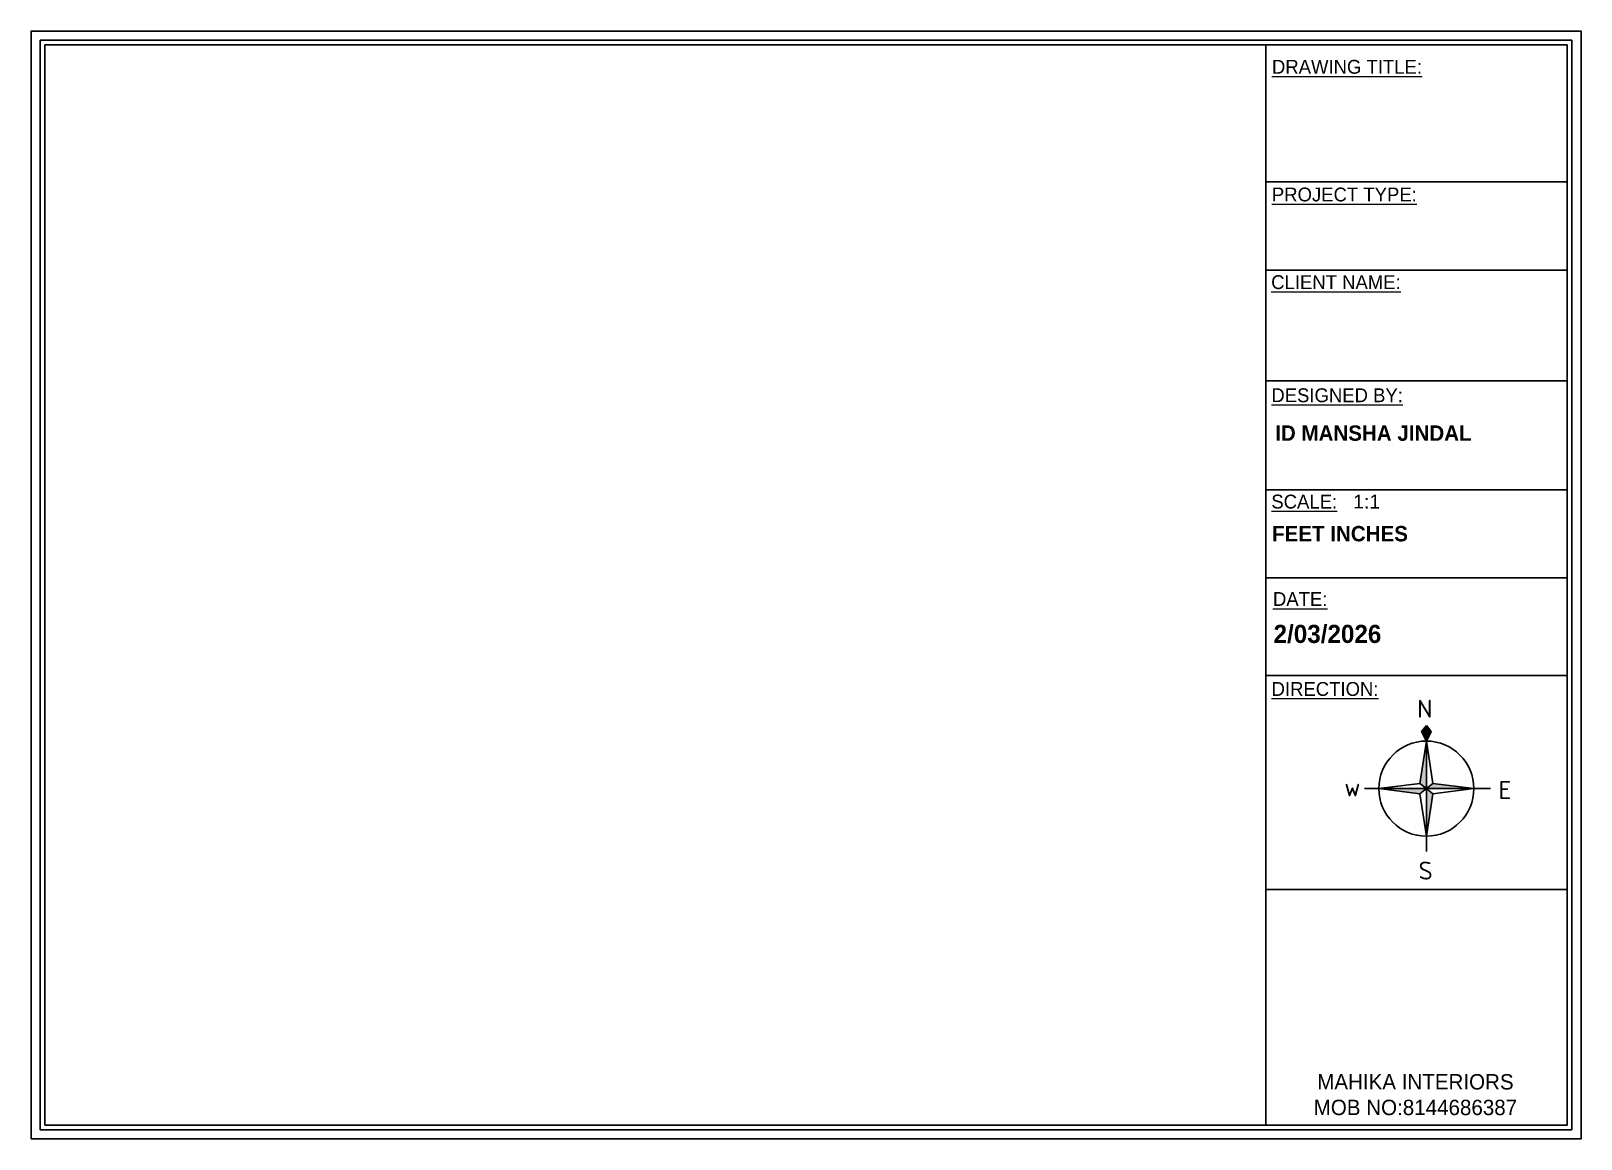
# Model space of a CAD drawing. Header units: inches. Extents: x -10949 to -5554, y -8625 to -6596.
# Drawn here: x -10949 to -8932, y -8625 to -7183 of the extents above; entities that cross this region are included whole.
import ezdxf

# ---------------------------------------------------------------- set-up
doc = ezdxf.new("R2010")
doc.units = ezdxf.units.IN
doc.layers.add('ELE', color=5, linetype='Continuous')
doc.layers.add('FUR', color=42, linetype='Continuous')
doc.layers.add('FURNI', color=140, linetype='Continuous', lineweight=18)
doc.styles.add('HEMI', font='stylu.ttf')
doc.styles.add('regular', font='swissl.ttf')
doc.styles.get("Standard").update_dxf_attribs({"font": 'isocpeur.ttf'})

# ---------------------------------------------------------------- blocks, each defined once
blk = doc.blocks.new('A$C470D500B')
at = {"layer": 'ELE', "true_color": 0xed1f24}
h = blk.add_hatch(color=240, dxfattribs=at)
h.paths.add_polyline_path([(25.36, 49.16), (23.85, 47.28), (25.36, 44.35)])
h.paths.add_polyline_path([(25.36, 44.35), (26.88, 47.28), (25.36, 49.16)])
at = {"layer": 'ELE', "true_color": 0x000000}
h = blk.add_hatch(color=18, dxfattribs=at)
h.paths.add_polyline_path([(27.34, 28.11), (25.36, 29.71), (25.36, 15.08)])
h.paths.add_polyline_path([(40, 29.71), (27.34, 31.31), (25.36, 29.71)])
h.paths.add_polyline_path([(25.36, 44.35), (23.38, 31.31), (25.36, 29.71)])
h.paths.add_polyline_path([(23.38, 28.11), (25.36, 29.71), (10.73, 29.71)])
at = {"layer": 'ELE', "color": 240, "true_color": 0xed1f24}
for p, q in [((25.36, 49.16), (23.85, 47.28)), ((25.36, 49.16), (26.88, 47.28)), ((25.36, 44.35), (25.36, 49.16)), ((23.85, 47.28), (25.36, 44.35)), ((26.88, 47.28), (25.36, 44.35))]:
    blk.add_line(p, q, dxfattribs=at)
at = {"layer": 'ELE', "color": 18, "true_color": 0x000000}
for p, q in [((25.36, 44.35), (23.38, 31.31)), ((25.36, 29.71), (25.36, 44.35)), ((25.36, 44.35), (27.34, 31.31)), ((10.73, 29.71), (6.3, 29.71)), ((10.73, 29.71), (6.3, 29.71)), ((10.73, 29.71), (23.38, 31.31)), ((25.36, 29.71), (10.73, 29.71)), ((10.73, 29.71), (23.38, 28.11)), ((23.38, 31.31), (25.36, 29.71)), ((23.38, 28.11), (25.36, 29.71)), ((27.34, 31.31), (25.36, 29.71)), ((25.36, 29.71), (25.36, 15.08)), ((27.34, 28.11), (25.36, 29.71)), ((25.36, 29.71), (40, 29.71)), ((40, 29.71), (27.34, 31.31)), ((40, 29.71), (27.34, 28.11)), ((40, 29.71), (45.12, 29.71)), ((40, 29.71), (45.12, 29.71)), ((25.36, 15.08), (23.38, 28.11)), ((25.36, 15.08), (27.34, 28.11)), ((25.36, 15.08), (25.36, 10.4))]:
    blk.add_line(p, q, dxfattribs=at)
blk.add_circle((25.36, 29.71), 14.63, dxfattribs=at)
at = {"layer": 'ELE', "color": 240, "true_color": 0xed1f24}
blk.add_text('N', height=5.54, dxfattribs=at).set_placement((22.5, 51.52))
at = {"layer": 'ELE', "color": 18, "true_color": 0x000000}
for s, p in [('w', (0.11, 27.33)), ('E', (47.54, 26.51)), ('S', (22.95, 1.72))]:
    blk.add_text(s, height=5.54, dxfattribs=at).set_placement(p)

msp = doc.modelspace()

# ---------------------------------------------------------------- linework, layer by layer
at = {"layer": 'FURNI', "color": 18, "lineweight": 25, "true_color": 0x000000}
for p, q in [((-9342.4, -7201.5), (-9342.4, -8606.5)), ((-9342.6, -7379.7), (-8950.4, -7379.7)), ((-9342.6, -7494.6), (-8950.4, -7494.6)), ((-9342.6, -7638.3), (-8950.4, -7638.3)), ((-9342.6, -7780.3), (-8950.4, -7780.3)), ((-9342.6, -7894.5), (-8950.4, -7894.5)), ((-9342.6, -8021.7), (-8950.4, -8021.7)), ((-9342.4, -8299.9), (-8950.2, -8300.1))]:
    msp.add_line(p, q, dxfattribs=at)
for points in [[(-10948.8, -8624.5), (-10948.8, -7183.5), (-8932.2, -7183.5), (-8932.2, -8624.5)], [(-10936.8, -8612.5), (-10936.8, -7195.5), (-8944.2, -7195.5), (-8944.2, -8612.5)], [(-10930.8, -8606.5), (-10930.8, -7201.5), (-8950.2, -7201.5), (-8950.2, -8606.5)]]:
    msp.add_lwpolyline(points, close=True, dxfattribs=at)

# ---------------------------------------------------------------- block references
at = {"layer": 'FUR', "xscale": 4.226465360437905, "yscale": 4.226465360437905, "zscale": 4.226465360437905}
msp.add_blockref('A$C470D500B', (-9240.6, -8294.4), dxfattribs=at)

# ---------------------------------------------------------------- texts
at = {"lineweight": 15, "attachment_point": 1, "rotation": 359.9906}
for s, insert, char_height, width, style in [('{\\LDRAWING TITLE:}', (-9334.3, -7221), 18, 200.42, 'HEMI'), ('{\\LPROJECT TYPE:}', (-9334.4, -7387.1), 18, 189.075, 'HEMI'), ('{\\LCLIENT NAME:}', (-9335.3, -7501.1), 18, 185.981, 'HEMI'), ('{\\LDESIGNED BY:}', (-9335.1, -7648.2), 18, 190.149, 'HEMI'), ('{\\fStylus BT|b1|i0|c0|p34;ID MANSHA JINDAL}', (-9330.1, -7696.4), 20, 265.268, 'HEMI'), ('{\\LSCALE:}', (-9335.1, -7786.5), 18, 139.229, 'HEMI'), ('1:1', (-9228.6, -7786.5), 18, 71.565, 'regular'), ('{\\fStylus BT|b1|i0|c0|p34;FEET INCHES}', (-9334.2, -7827.2), 20, 265.268, 'HEMI'), ('{\\LDATE:}', (-9333, -7913.2), 18, 139.229, 'HEMI'), ('{\\fStylus BT|b1|i0|c0|p34;2/03/2026}', (-9332.2, -7955.8), 23.573, 182.335, 'HEMI'), ('{\\LDIRECTION:}', (-9334.8, -8030.2), 18, 139.229, 'HEMI'), ('\\pxqc;MAHIKA INTERIORS\\PMOB NO:8144686387', (-9317.2, -8540.1), 20, 339.107, 'HEMI')]:
    msp.add_mtext(s, dxfattribs=dict(at, insert=insert, char_height=char_height, width=width, style=style))

doc.saveas('drawing.dxf')
